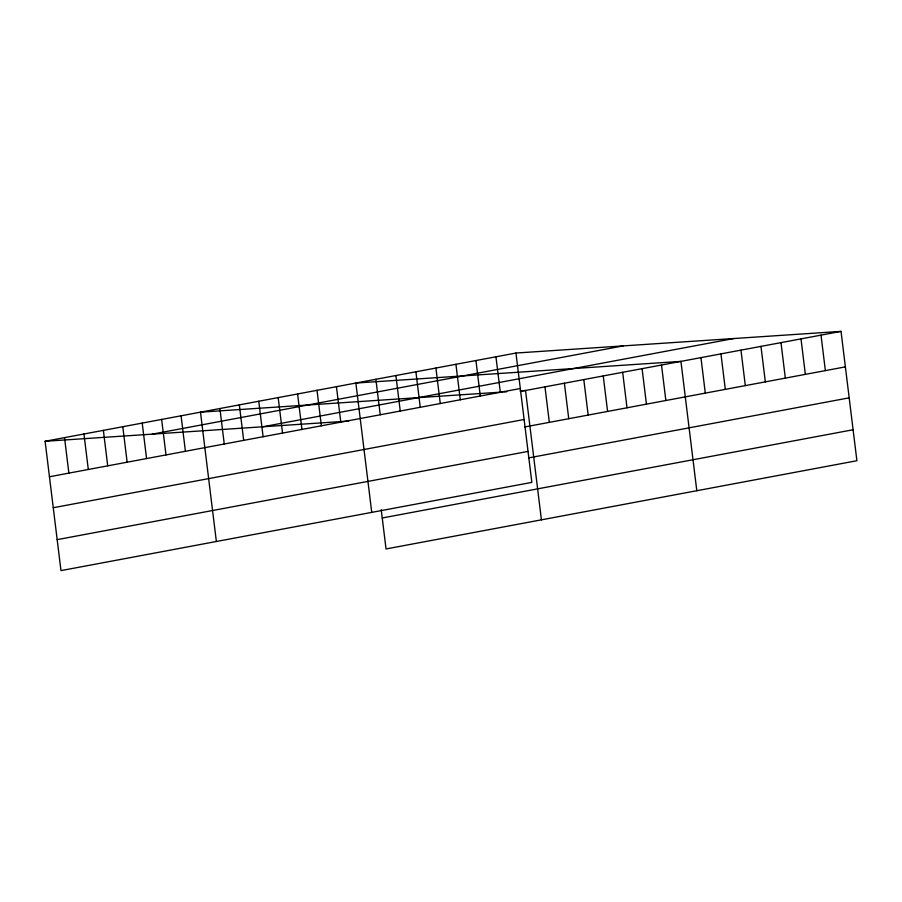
<?xml version="1.0" encoding="UTF-8"?>
<svg xmlns="http://www.w3.org/2000/svg" width="902" height="902" viewBox="0 0 902 902"><rect width="100%" height="100%" fill="white"/><g stroke="black" fill="none" stroke-linecap="round" stroke-linejoin="round"><path stroke-width="1.35" d="M515.955 353.043L531.842 482.378L60.975 570.616L45.1 441.281L515.955 353.043L841.025 331.384L856.9 460.719L386.045 548.957L381.219 509.664M152.37 434.133L623.226 345.894M262.888 426.77L733.754 338.532M49.452 476.763L520.319 388.525M520.364 391.468L841.025 331.384M53.263 507.736L524.118 419.498M524.727 426.962L845.377 366.866M57.176 539.644L528.031 451.406M528.527 457.923L849.177 397.838M382.234 517.985L853.1 429.747M502.752 392.02L200.481 412.158L216.367 541.504M504.094 391.93L506.777 391.75M520.183 390.859L525.539 390.498L541.425 519.834M45.1 441.281L348.702 421.054M821.012 335.138L825.364 370.621M800.999 338.881L805.351 374.364M780.985 342.636L785.338 378.118M760.972 346.379L765.336 381.873M740.959 350.134L745.323 385.616M720.946 353.888L725.309 389.371M700.944 357.632L705.296 393.114M696.806 490.722L680.931 361.386L355.862 383.046L371.748 512.381M661.504 365.028L665.856 400.511M642.077 368.659L646.441 404.152M622.662 372.3L627.014 407.783M603.235 375.942L607.587 411.425M583.808 379.584L588.172 415.067M564.393 383.226L568.745 418.708M544.966 386.857L549.329 422.35M495.942 356.797L500.306 392.28M475.94 360.541L480.292 396.034M455.927 364.295L460.279 399.778M435.914 368.039L440.266 403.532M415.901 371.793L420.253 407.276M395.888 375.548L400.251 411.03M375.875 379.291L380.238 414.773M336.446 386.687L340.798 422.17M317.019 390.318L321.383 425.812M297.592 393.96L301.956 429.453M278.177 397.602L282.529 433.084M258.75 401.243L263.113 436.726M239.334 404.885L243.687 440.368M219.908 408.527L224.26 444.01M181.065 415.799L185.417 451.282M161.638 419.441L165.991 454.924M142.212 423.083L146.575 458.566M122.796 426.725L127.148 462.207M103.369 430.355L107.721 465.849M83.942 433.997L88.306 469.48M64.527 437.639L68.879 473.122"/></g></svg>
